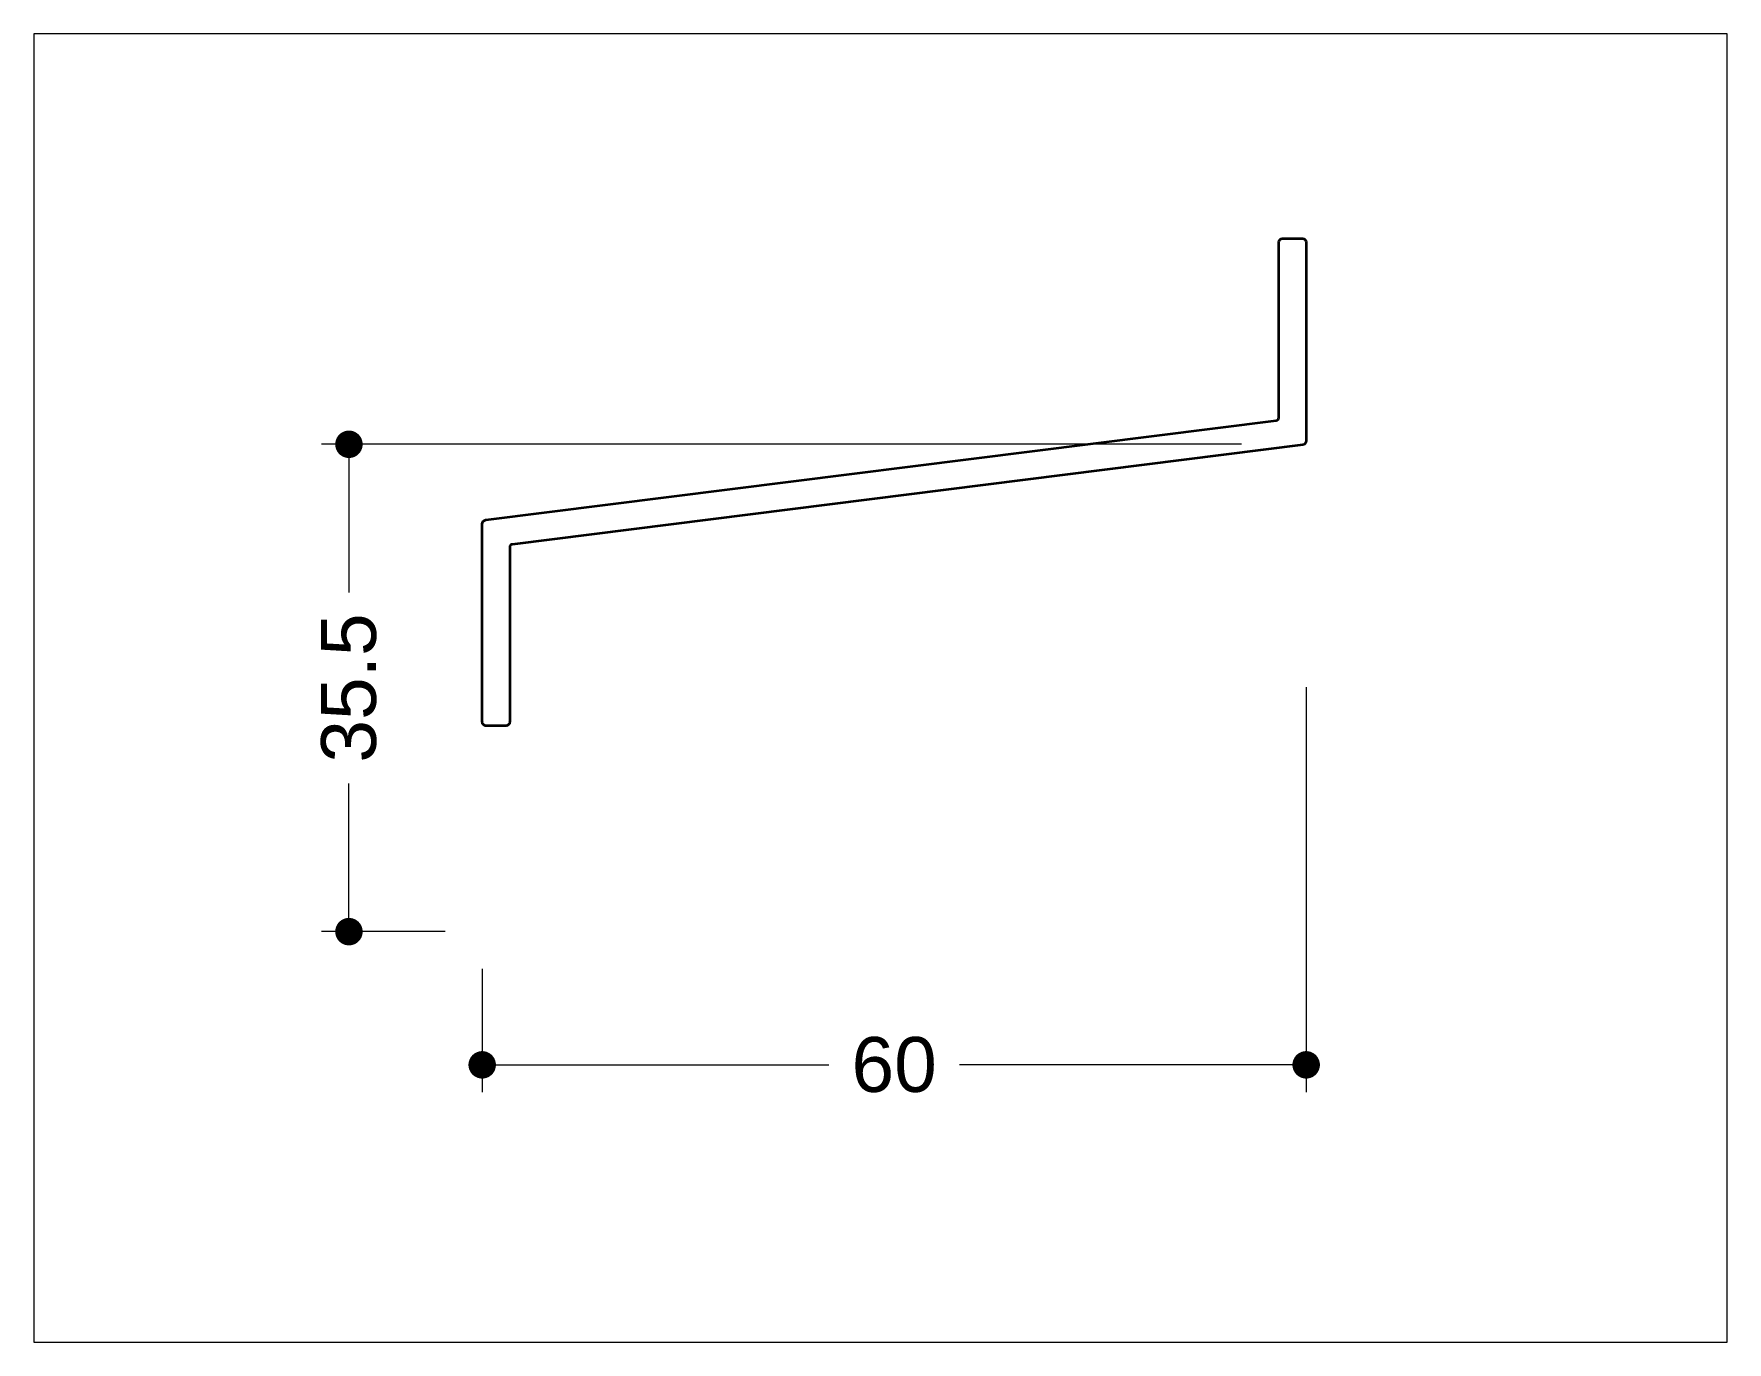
# Paper-space layout 'Index' of a CAD drawing. Header units: millimetres. Extents: x 70.5 to 132.2, y 118.7 to 166.3.
# The model-space entities are those that its viewports show. They can reach past a viewport. Long polylines and large blocks are cut down to what shows.
import ezdxf

# ---------------------------------------------------------------- set-up
doc = ezdxf.new("R2010")
doc.units = ezdxf.units.MM
doc.header["$PDMODE"] = 3
doc.header["$PDSIZE"] = 1
for name, color, linetype, lineweight in [('AM_0', 7, 'Continuous', 35), ('AM_5', 3, 'Continuous', 13), ('X_COMP_CONT_ALU', 50, 'Continuous', 35)]:
    doc.layers.add(name, color=color, linetype=linetype, lineweight=lineweight)
doc.layers.add('AM_VIEWS', color=1, linetype='Continuous', lineweight=13, plot=False)
doc.styles.add('X_DOCU', font='swissl.ttf')
doc.dimstyles.new('X_DOCU$0', dxfattribs={"dimtxt": 2, "dimasz": 1, "dimexe": 1, "dimexo": 1.5, "dimgap": 1, "dimtad": 0, "dimtoh": 1, "dimdsep": 46, "dimtxsty": 'X_DOCU', "dimblk": 'DOT', "dimcen": 0, "dimclrd": 256, "dimclre": 256, "dimclrt": 30, "dimadec": 1, "dimazin": 2, "dimtp": 0.1, "dimtm": 0.1, "dimtfac": 0.7, "dimtmove": 0, "dimatfit": 1, "dimfxl": 1, "dimlwd": -1, "dimlwe": -1, "dimarcsym": 1})

# ---------------------------------------------------------------- blocks, each defined once
blk = doc.blocks.new('_Dot')
at = {"color": 0, "linetype": 'ByBlock', "lineweight": -2}
blk.add_line((-0.5, 0), (-1, 0), dxfattribs=at)
at = {"color": 0, "linetype": 'ByBlock', "const_width": 0.5}
blk.add_lwpolyline([(-0.25, 0, 1), (0.25, 0, 1)], format="xyb", close=True, dxfattribs=at)
blk = doc.blocks.new('*D6')
at = {"layer": 'AM_5', "transparency": 16777216}
for p, q in [((114.507, 151.376), (81.006, 151.376)), ((82.006, 150.376), (82.006, 145.979)), ((82.006, 134.626), (82.006, 139.023)), ((85.507, 133.626), (81.006, 133.626))]:
    blk.add_line(p, q, dxfattribs=at)
at = {"layer": 'Defpoints', "color": 0, "transparency": 16777216}
for p in [(82.006, 151.376), (116.007, 151.376), (87.007, 133.626)]:
    blk.add_point(p, dxfattribs=at)
at = {"layer": 'AM_5', "transparency": 16777216}
for p, rotation in [((82.006, 151.376), 90), ((82.006, 133.626), 270)]:
    blk.add_blockref('_Dot', p, dxfattribs=dict(at, rotation=rotation))
at = {"layer": 'AM_5', "color": 30, "transparency": 16777216, "insert": (82.006, 142.501), "char_height": 2, "attachment_point": 5, "rotation": 90, "style": 'X_DOCU'}
blk.add_mtext('35.5', dxfattribs=at)
blk = doc.blocks.new('*D7')
at = {"layer": 'AM_5', "transparency": 16777216}
for p, q in [((116.857, 142.526), (116.857, 127.775)), ((86.857, 132.276), (86.857, 127.775)), ((87.857, 128.775), (99.483, 128.775)), ((115.857, 128.775), (104.231, 128.775))]:
    blk.add_line(p, q, dxfattribs=at)
at = {"layer": 'Defpoints', "color": 0, "transparency": 16777216}
for p in [(116.857, 144.026), (86.857, 133.776), (116.857, 128.775)]:
    blk.add_point(p, dxfattribs=at)
at = {"layer": 'AM_5', "transparency": 16777216, "rotation": 180}
blk.add_blockref('_Dot', (86.857, 128.775), dxfattribs=at)
at = {"layer": 'AM_5', "transparency": 16777216}
blk.add_blockref('_Dot', (116.857, 128.775), dxfattribs=at)
at = {"layer": 'AM_5', "color": 30, "transparency": 16777216, "insert": (101.857, 128.775), "char_height": 2, "attachment_point": 5, "style": 'X_DOCU'}
blk.add_mtext('60', dxfattribs=at)
blk = doc.blocks.new('126809-ICC')
at = {"layer": 'X_COMP_CONT_ALU'}
blk.add_lwpolyline([(-60, -20.2), (-60, -5.8, -0.378), (-59.74, -5.5), (-2.18, 1.74, 0.378), (-2, 1.94), (-2, 14.7, -0.414214), (-1.7, 15), (-0.3, 15, -0.414214), (0, 14.7), (0, 0.26, -0.378), (-0.26, -0.03), (-57.82, -7.28, 0.378), (-58, -7.48), (-58, -20.2, -0.414214), (-58.3, -20.5), (-59.7, -20.5, -0.414214), (-60, -20.2)], format="xyb", close=True, dxfattribs=at)

msp = doc.modelspace()

# ---------------------------------------------------------------- block references
at = {"layer": 'AM_0'}
msp.add_blockref('126809-ICC', (75, 50.5), dxfattribs=at)

psp = doc.layouts.new('Index')

# ---------------------------------------------------------------- dimensions: what is measured, and where the dimension line sits
at = {"layer": 'AM_5'}
for base, p1, p2, angle, override, picture, middle in [((82.0055, 151.3759), (87.0074, 133.6259), (116.0074, 151.3759), 90, {"dimasz": 1, "dimlfac": 2, "dimpost": ''}, '*D6', (82.0055, 142.5009)), ((116.8574, 128.7752), (86.8574, 133.7759), (116.8574, 144.0261), 0, {"dimasz": 1, "dimlfac": 2}, '*D7', (101.8574, 128.7752))]:
    dim = psp.add_linear_dim(base=base, p1=p1, p2=p2, angle=angle, dimstyle='X_DOCU$0', override=override, dxfattribs=at)
    dim.commit()
    dim.dimension.update_dxf_attribs({"geometry": picture, "text_midpoint": middle})

# ---------------------------------------------------------------- viewports
at = {"layer": 'AM_VIEWS'}
psp.add_viewport(center=(101.3591, 142.5), size=(61.6494, 47.649524), view_center_point=(43.9989, 32.7563), view_height=95.299049, dxfattribs=at)

doc.saveas('drawing.dxf')
